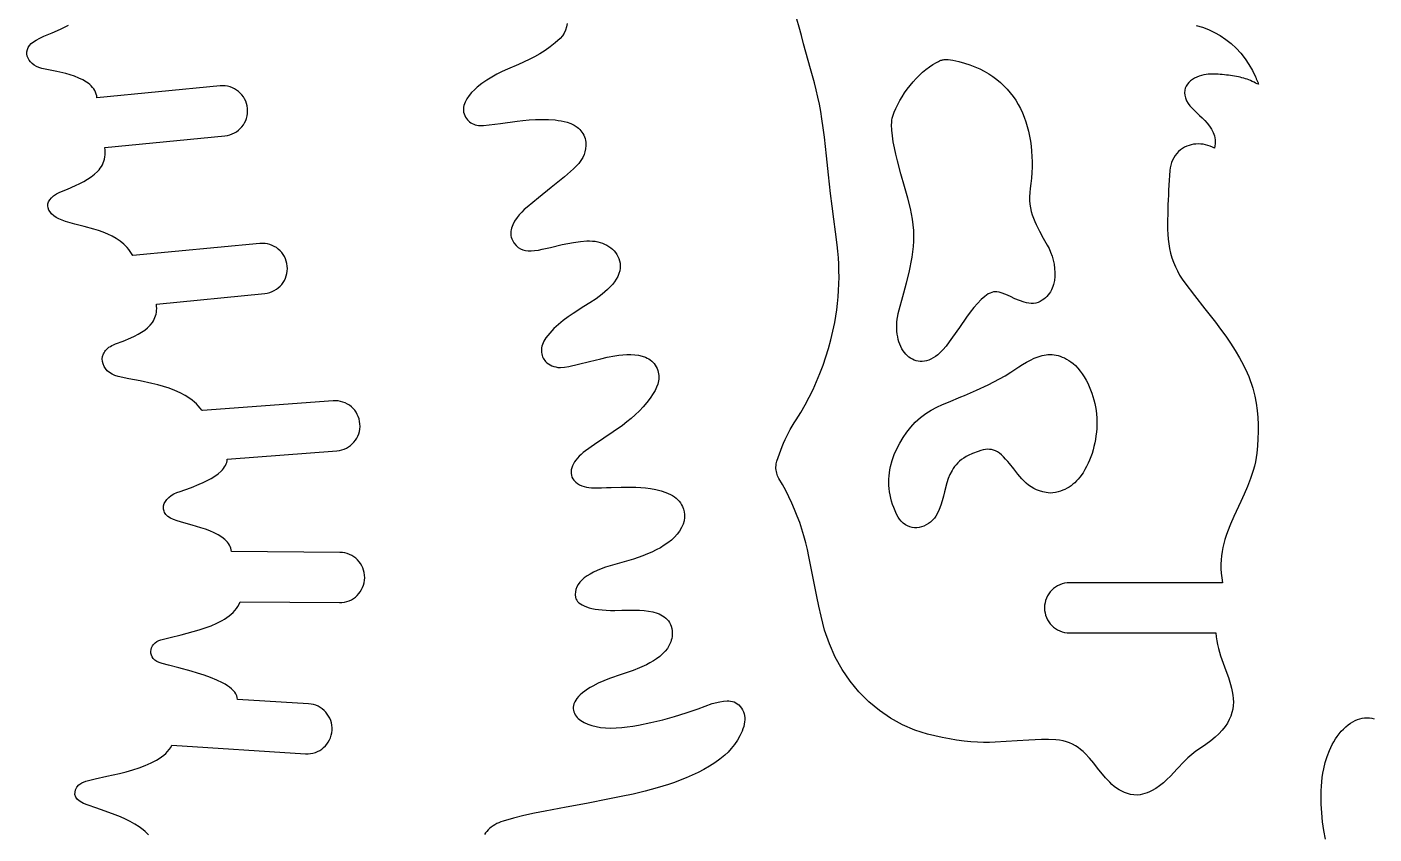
# Model space of a CAD drawing. Extents: x 4 to 246, y 5 to 420.
# Drawn here: x 9.1 to 89.8, y 281.5 to 329.9 of the extents above; entities that cross this region are included whole.
import ezdxf

# ---------------------------------------------------------------- set-up
doc = ezdxf.new("R2010")
doc.units = 0
doc.layers.add('IMPORT_-_TIRANO', color=18, linetype='CONTINUOUS')

msp = doc.modelspace()

# ---------------------------------------------------------------- linework, layer by layer
at = {"layer": 'IMPORT_-_TIRANO'}
for points in [[(41.488, 330.08), (41.456, 329.878), (41.397, 329.687), (41.313, 329.509), (41.204, 329.344), (41.072, 329.194), (40.781, 328.924), (40.481, 328.683), (40.173, 328.467), (39.859, 328.272), (39.541, 328.096), (39.219, 327.933), (38.569, 327.635), (37.923, 327.35), (37.603, 327.203), (37.289, 327.047), (36.98, 326.881), (36.679, 326.698), (36.386, 326.497), (36.104, 326.274), (35.935, 326.121), (35.771, 325.953), (35.619, 325.771), (35.486, 325.58), (35.379, 325.383), (35.338, 325.282), (35.306, 325.182), (35.285, 325.082), (35.275, 324.982), (35.277, 324.883), (35.292, 324.785), (35.322, 324.676), (35.36, 324.575), (35.405, 324.482), (35.457, 324.397), (35.516, 324.32), (35.58, 324.251), (35.651, 324.19), (35.727, 324.137), (35.809, 324.091), (35.895, 324.053), (35.985, 324.023), (36.079, 324.001), (36.177, 323.986), (36.279, 323.978), (36.489, 323.985), (37.492, 324.1), (38.5, 324.231), (38.845, 324.273), (39.213, 324.309), (39.598, 324.335), (39.99, 324.346), (40.383, 324.34), (40.768, 324.311), (40.955, 324.286), (41.137, 324.255), (41.313, 324.216), (41.483, 324.169), (41.702, 324.09), (41.903, 323.993), (42.085, 323.878), (42.168, 323.813), (42.245, 323.742), (42.316, 323.667), (42.38, 323.585), (42.437, 323.498), (42.487, 323.405), (42.53, 323.306), (42.565, 323.201), (42.591, 323.089), (42.61, 322.971), (42.609, 322.77), (42.591, 322.583), (42.557, 322.408), (42.507, 322.245), (42.422, 322.053), (42.313, 321.874), (42.184, 321.705), (42.036, 321.543), (41.874, 321.385), (41.698, 321.229), (41.323, 320.907), (40.54, 320.257), (39.776, 319.645), (39.432, 319.373), (39.09, 319.09), (38.925, 318.942), (38.769, 318.789), (38.623, 318.631), (38.491, 318.465), (38.344, 318.246), (38.233, 318.035), (38.192, 317.933), (38.159, 317.834), (38.135, 317.736), (38.12, 317.641), (38.114, 317.548), (38.116, 317.457), (38.127, 317.368), (38.147, 317.281), (38.174, 317.196), (38.21, 317.114), (38.255, 317.033), (38.307, 316.954), (38.434, 316.799), (38.565, 316.678), (38.702, 316.589), (38.846, 316.527), (39, 316.49), (39.165, 316.473), (39.343, 316.473), (39.538, 316.487), (39.768, 316.517), (40, 316.561), (40.495, 316.679), (41.193, 316.845), (41.532, 316.914), (41.868, 316.971), (42.287, 317.03), (42.661, 317.061), (42.835, 317.064), (43.001, 317.057), (43.163, 317.04), (43.321, 317.01), (43.464, 316.972), (43.603, 316.926), (43.737, 316.87), (43.866, 316.806), (43.988, 316.734), (44.102, 316.654), (44.209, 316.565), (44.307, 316.469), (44.394, 316.365), (44.472, 316.253), (44.537, 316.134), (44.591, 316.007), (44.632, 315.874), (44.658, 315.733), (44.67, 315.586), (44.667, 315.432), (44.642, 315.268), (44.594, 315.104), (44.524, 314.941), (44.434, 314.779), (44.326, 314.619), (44.201, 314.462), (44.063, 314.307), (43.912, 314.156), (43.75, 314.009), (43.58, 313.866), (43.222, 313.597), (42.852, 313.353), (42.484, 313.139), (41.857, 312.725), (41.549, 312.514), (41.251, 312.294), (40.965, 312.062), (40.696, 311.814), (40.568, 311.683), (40.446, 311.546), (40.33, 311.404), (40.221, 311.255), (40.155, 311.154), (40.099, 311.053), (40.051, 310.953), (40.013, 310.854), (39.984, 310.757), (39.964, 310.66), (39.952, 310.566), (39.948, 310.473), (39.953, 310.383), (39.966, 310.296), (39.986, 310.211), (40.015, 310.13), (40.051, 310.052), (40.094, 309.978), (40.145, 309.907), (40.202, 309.841), (40.281, 309.768), (40.369, 309.702), (40.466, 309.643), (40.572, 309.592), (40.687, 309.55), (40.811, 309.516), (40.943, 309.492), (41.083, 309.478), (41.325, 309.503), (41.59, 309.546), (42.179, 309.675), (42.825, 309.837), (43.506, 310.006), (43.897, 310.095), (44.342, 310.181), (44.578, 310.216), (44.818, 310.243), (45.061, 310.26), (45.302, 310.263), (45.539, 310.251), (45.768, 310.221), (45.988, 310.17), (46.194, 310.097), (46.291, 310.051), (46.384, 309.998), (46.472, 309.938), (46.555, 309.871), (46.632, 309.797), (46.703, 309.714), (46.768, 309.624), (46.827, 309.524), (46.878, 309.417), (46.919, 309.311), (46.949, 309.206), (46.97, 309.101), (46.982, 308.997), (46.985, 308.894), (46.979, 308.792), (46.966, 308.691), (46.919, 308.492), (46.848, 308.297), (46.756, 308.106), (46.648, 307.919), (46.462, 307.642), (46.261, 307.378), (46.045, 307.126), (45.816, 306.886), (45.575, 306.657), (45.325, 306.436), (45.066, 306.224), (44.799, 306.018), (44.252, 305.624), (43.694, 305.243), (43.137, 304.868), (42.594, 304.49), (42.459, 304.387), (42.332, 304.28), (42.216, 304.17), (42.111, 304.057), (42.017, 303.942), (41.935, 303.826), (41.865, 303.709), (41.808, 303.593), (41.765, 303.476), (41.736, 303.361), (41.722, 303.247), (41.724, 303.136), (41.742, 303.028), (41.776, 302.924), (41.828, 302.823), (41.898, 302.728), (42.003, 302.62), (42.116, 302.53), (42.239, 302.456), (42.368, 302.396), (42.504, 302.35), (42.646, 302.316), (42.791, 302.292), (42.94, 302.277), (43.243, 302.267), (43.547, 302.277), (43.843, 302.293), (44.122, 302.304), (44.723, 302.316), (45.315, 302.319), (45.608, 302.313), (45.899, 302.3), (46.188, 302.277), (46.475, 302.243), (46.804, 302.185), (47.117, 302.106), (47.409, 302.005), (47.546, 301.946), (47.676, 301.881), (47.799, 301.811), (47.914, 301.734), (48.02, 301.652), (48.118, 301.564), (48.205, 301.47), (48.282, 301.37), (48.349, 301.264), (48.404, 301.151), (48.46, 300.999), (48.501, 300.839), (48.523, 300.67), (48.522, 300.492), (48.495, 300.305), (48.439, 300.109), (48.35, 299.904), (48.224, 299.689), (48.081, 299.497), (47.917, 299.316), (47.732, 299.145), (47.528, 298.984), (47.308, 298.833), (47.074, 298.691), (46.827, 298.558), (46.57, 298.433), (46.303, 298.316), (46.03, 298.207), (45.471, 298.009), (44.907, 297.836), (44.354, 297.685), (44.064, 297.604), (43.789, 297.518), (43.532, 297.426), (43.291, 297.328), (43.069, 297.225), (42.865, 297.115), (42.681, 297), (42.516, 296.88), (42.372, 296.753), (42.249, 296.621), (42.148, 296.484), (42.07, 296.341), (42.015, 296.193), (41.984, 296.039), (41.977, 295.88), (41.996, 295.715), (42.021, 295.629), (42.062, 295.547), (42.119, 295.469), (42.192, 295.395), (42.282, 295.325), (42.388, 295.261), (42.51, 295.201), (42.649, 295.146), (42.804, 295.098), (42.976, 295.055), (43.163, 295.018), (43.367, 294.987), (43.588, 294.963), (43.824, 294.946), (44.078, 294.936), (44.347, 294.934), (44.775, 294.945), (45.281, 294.959), (45.551, 294.959), (45.827, 294.951), (46.102, 294.931), (46.372, 294.897), (46.633, 294.844), (46.879, 294.771), (46.995, 294.725), (47.106, 294.673), (47.21, 294.615), (47.308, 294.549), (47.398, 294.476), (47.481, 294.395), (47.554, 294.305), (47.619, 294.207), (47.674, 294.1), (47.718, 293.983), (47.752, 293.856), (47.774, 293.72), (47.783, 293.598), (47.782, 293.48), (47.774, 293.366), (47.756, 293.255), (47.731, 293.148), (47.698, 293.043), (47.611, 292.845), (47.498, 292.659), (47.362, 292.486), (47.206, 292.325), (47.035, 292.175), (46.849, 292.036), (46.654, 291.907), (46.451, 291.789), (46.244, 291.681), (45.83, 291.492), (45.438, 291.336), (44.734, 291.091), (44.034, 290.85), (43.69, 290.718), (43.353, 290.572), (43.024, 290.405), (42.863, 290.313), (42.704, 290.213), (42.544, 290.103), (42.402, 289.992), (42.278, 289.882), (42.17, 289.773), (42.079, 289.665), (42.004, 289.558), (41.945, 289.452), (41.9, 289.348), (41.87, 289.246), (41.854, 289.146), (41.852, 289.048), (41.863, 288.953), (41.887, 288.86), (41.922, 288.771), (41.97, 288.684), (42.029, 288.601), (42.09, 288.53), (42.159, 288.463), (42.319, 288.337), (42.509, 288.224), (42.724, 288.126), (42.962, 288.043), (43.221, 287.978), (43.498, 287.93), (43.791, 287.902), (44.115, 287.89), (44.437, 287.896), (44.761, 287.918), (45.089, 287.953), (45.425, 288.003), (45.771, 288.064), (46.509, 288.218), (47.214, 288.387), (47.916, 288.581), (48.622, 288.8), (49.336, 289.047), (50.185, 289.356), (50.63, 289.457), (50.853, 289.496), (51.072, 289.515), (51.179, 289.514), (51.285, 289.504), (51.388, 289.483), (51.489, 289.451), (51.587, 289.407), (51.681, 289.349), (51.771, 289.276), (51.858, 289.187), (51.937, 289.084), (52.002, 288.976), (52.052, 288.865), (52.089, 288.75), (52.114, 288.631), (52.127, 288.51), (52.128, 288.386), (52.119, 288.261), (52.098, 288.124), (52.065, 287.985), (52.023, 287.846), (51.971, 287.707), (51.843, 287.432), (51.689, 287.164), (51.514, 286.908), (51.325, 286.669), (51.13, 286.452), (50.934, 286.261), (50.641, 286.03), (50.333, 285.812), (50.013, 285.608), (49.681, 285.416), (49.338, 285.236), (48.985, 285.067), (48.624, 284.909), (48.254, 284.76), (47.915, 284.636), (47.572, 284.518), (46.874, 284.302), (46.165, 284.11), (45.45, 283.938), (44.735, 283.782), (44.027, 283.64), (42.651, 283.38), (41.425, 283.156), (40.166, 282.917), (39.533, 282.786), (38.901, 282.645), (38.275, 282.489), (37.657, 282.318), (37.525, 282.274), (37.398, 282.222), (37.276, 282.163), (37.16, 282.098), (37.05, 282.028), (36.946, 281.952), (36.849, 281.872), (36.76, 281.787), (36.677, 281.699), (36.602, 281.608), (36.536, 281.514)], [(79.162, 329.962), (79.541, 329.857), (79.911, 329.721), (80.271, 329.554), (80.618, 329.358), (80.95, 329.133), (81.266, 328.882), (81.564, 328.604), (81.842, 328.303), (82.098, 327.979), (82.331, 327.635), (82.539, 327.273), (82.722, 326.894), (82.74, 326.853), (82.757, 326.813), (82.774, 326.773), (82.792, 326.732), (82.809, 326.692), (82.826, 326.651), (82.843, 326.611), (82.86, 326.57), (82.877, 326.529), (82.893, 326.489), (82.91, 326.447), (82.831, 326.464), (82.733, 326.518), (82.635, 326.57), (82.535, 326.618), (82.434, 326.663), (82.332, 326.705), (82.228, 326.743), (82.124, 326.779), (82.019, 326.812), (81.913, 326.84), (81.807, 326.866), (81.699, 326.888), (81.58, 326.911), (81.46, 326.932), (81.341, 326.951), (81.22, 326.968), (81.1, 326.984), (80.98, 326.999), (80.859, 327.012), (80.738, 327.024), (80.618, 327.034), (80.497, 327.043), (80.376, 327.05), (80.255, 327.056), (80.131, 327.058), (80.008, 327.055), (79.885, 327.046), (79.762, 327.032), (79.623, 327.006), (79.483, 326.97), (79.343, 326.925), (79.206, 326.871), (79.075, 326.806), (78.95, 326.733), (78.835, 326.649), (78.732, 326.556), (78.643, 326.453), (78.57, 326.34), (78.515, 326.217), (78.482, 326.085), (78.471, 325.942), (78.486, 325.789), (78.528, 325.626), (78.599, 325.453), (78.687, 325.302), (78.798, 325.156), (78.927, 325.012), (79.069, 324.869), (79.379, 324.58), (79.537, 324.43), (79.691, 324.275), (79.838, 324.112), (79.973, 323.939), (80.09, 323.756), (80.187, 323.56), (80.226, 323.457), (80.259, 323.35), (80.284, 323.239), (80.301, 323.124), (80.309, 323.004), (80.308, 322.88), (80.298, 322.751), (80.278, 322.617), (80.143, 322.684), (80.006, 322.741), (79.867, 322.788), (79.726, 322.824), (79.585, 322.851), (79.443, 322.867), (79.301, 322.872), (79.16, 322.867), (79.02, 322.851), (78.881, 322.823), (78.744, 322.784), (78.61, 322.734), (78.479, 322.672), (78.352, 322.599), (78.228, 322.513), (78.109, 322.416), (78.004, 322.302), (77.909, 322.179), (77.826, 322.046), (77.754, 321.905), (77.695, 321.757), (77.648, 321.603), (77.615, 321.446), (77.595, 321.286), (77.573, 320.992), (77.554, 320.698), (77.536, 320.403), (77.52, 320.108), (77.505, 319.814), (77.493, 319.519), (77.482, 319.224), (77.473, 318.929), (77.467, 318.634), (77.462, 318.339), (77.459, 318.044), (77.458, 317.749), (77.465, 317.461), (77.487, 317.174), (77.524, 316.889), (77.576, 316.606), (77.642, 316.327), (77.722, 316.053), (77.816, 315.784), (77.925, 315.521), (78.046, 315.266), (78.181, 315.019), (78.327, 314.78), (78.487, 314.551), (79.072, 313.786), (79.693, 312.999), (80.324, 312.191), (80.635, 311.778), (80.939, 311.359), (81.231, 310.933), (81.509, 310.502), (81.77, 310.063), (82.009, 309.619), (82.224, 309.167), (82.322, 308.938), (82.412, 308.708), (82.494, 308.476), (82.568, 308.242), (82.634, 308.006), (82.691, 307.769), (82.762, 307.338), (82.816, 306.912), (82.855, 306.488), (82.876, 306.065), (82.882, 305.642), (82.871, 305.216), (82.844, 304.787), (82.801, 304.353), (82.763, 304.086), (82.715, 303.826), (82.656, 303.571), (82.59, 303.321), (82.515, 303.075), (82.433, 302.834), (82.253, 302.362), (82.054, 301.902), (81.846, 301.45), (81.426, 300.555), (81.229, 300.106), (81.051, 299.65), (80.97, 299.419), (80.897, 299.185), (80.831, 298.948), (80.775, 298.707), (80.728, 298.462), (80.692, 298.212), (80.668, 297.958), (80.656, 297.698), (80.657, 297.431), (80.673, 297.159), (80.704, 296.88), (80.75, 296.593), (71.589, 296.593), (71.435, 296.586), (71.286, 296.563), (71.142, 296.526), (71.004, 296.475), (70.873, 296.412), (70.749, 296.337), (70.633, 296.25), (70.526, 296.153), (70.429, 296.047), (70.343, 295.931), (70.268, 295.807), (70.204, 295.676), (70.154, 295.538), (70.117, 295.394), (70.094, 295.244), (70.086, 295.091), (70.094, 294.937), (70.117, 294.788), (70.154, 294.644), (70.204, 294.506), (70.268, 294.375), (70.343, 294.251), (70.429, 294.135), (70.526, 294.028), (70.633, 293.931), (70.749, 293.845), (70.873, 293.77), (71.004, 293.706), (71.142, 293.656), (71.286, 293.619), (71.435, 293.596), (71.589, 293.588), (80.344, 293.588), (80.366, 293.353), (80.4, 293.12), (80.446, 292.89), (80.501, 292.663), (80.635, 292.215), (80.788, 291.774), (80.948, 291.341), (81.101, 290.913), (81.234, 290.49), (81.29, 290.28), (81.336, 290.07), (81.37, 289.861), (81.391, 289.652), (81.398, 289.443), (81.389, 289.234), (81.362, 289.026), (81.315, 288.817), (81.247, 288.607), (81.157, 288.397), (81.042, 288.187), (80.902, 287.975), (80.733, 287.763), (80.536, 287.549), (80.308, 287.334), (80.047, 287.118), (79.752, 286.899), (79.422, 286.68), (79.16, 286.499), (78.914, 286.305), (78.681, 286.098), (78.459, 285.884), (78.037, 285.445), (77.626, 285.012), (77.418, 284.806), (77.204, 284.611), (76.982, 284.432), (76.75, 284.27), (76.504, 284.129), (76.375, 284.068), (76.241, 284.013), (76.103, 283.965), (75.96, 283.925), (75.812, 283.892), (75.658, 283.867), (75.446, 283.884), (75.246, 283.917), (75.057, 283.966), (74.88, 284.028), (74.712, 284.104), (74.553, 284.191), (74.402, 284.29), (74.259, 284.398), (74.121, 284.516), (73.99, 284.641), (73.74, 284.91), (73.268, 285.494), (73.033, 285.791), (72.789, 286.082), (72.53, 286.357), (72.392, 286.485), (72.248, 286.607), (72.097, 286.72), (71.937, 286.824), (71.769, 286.917), (71.59, 286.999), (71.401, 287.069), (71.201, 287.125), (70.988, 287.166), (70.761, 287.192), (70.316, 287.201), (69.9, 287.199), (69.14, 287.171), (68.447, 287.125), (67.788, 287.075), (67.13, 287.038), (66.791, 287.029), (66.439, 287.03), (66.071, 287.041), (65.682, 287.066), (65.267, 287.106), (64.824, 287.163), (64.386, 287.237), (63.95, 287.322), (63.515, 287.418), (63.083, 287.525), (62.318, 287.765), (61.577, 288.082), (60.867, 288.473), (60.192, 288.934), (59.559, 289.462), (58.973, 290.053), (58.44, 290.7), (57.963, 291.399), (57.547, 292.144), (57.197, 292.928), (56.914, 293.743), (56.701, 294.585), (56.577, 295.18), (56.455, 295.776), (56.333, 296.372), (56.213, 296.968), (56.093, 297.564), (55.975, 298.161), (55.887, 298.575), (55.787, 298.985), (55.676, 299.392), (55.554, 299.795), (55.42, 300.194), (55.276, 300.588), (55.119, 300.977), (54.953, 301.361), (54.775, 301.738), (54.587, 302.11), (54.389, 302.475), (54.181, 302.833), (54.138, 302.911), (54.1, 302.992), (54.068, 303.076), (54.042, 303.163), (54.023, 303.251), (54.008, 303.341), (54.001, 303.432), (54, 303.523), (54.005, 303.614), (54.017, 303.704), (54.034, 303.793), (54.058, 303.88), (54.128, 304.099), (54.203, 304.316), (54.283, 304.532), (54.369, 304.744), (54.457, 304.955), (54.552, 305.163), (54.65, 305.368), (54.753, 305.571), (54.86, 305.771), (54.972, 305.968), (55.088, 306.162), (55.209, 306.353), (55.482, 306.792), (55.742, 307.242), (55.988, 307.701), (56.22, 308.169), (56.436, 308.646), (56.637, 309.13), (56.824, 309.622), (56.994, 310.12), (57.149, 310.625), (57.288, 311.135), (57.412, 311.65), (57.519, 312.17), (57.586, 312.553), (57.643, 312.939), (57.69, 313.326), (57.727, 313.714), (57.754, 314.104), (57.771, 314.494), (57.777, 314.885), (57.774, 315.275), (57.76, 315.666), (57.736, 316.056), (57.701, 316.444), (57.657, 316.832), (57.559, 317.602), (57.462, 318.372), (57.367, 319.142), (57.273, 319.913), (57.148, 321.03), (57.033, 322.152), (56.908, 323.272), (56.837, 323.83), (56.756, 324.384), (56.681, 324.818), (56.599, 325.249), (56.509, 325.68), (56.412, 326.108), (56.307, 326.534), (56.195, 326.958), (56.076, 327.379), (55.932, 327.872), (55.792, 328.367), (55.654, 328.863), (55.52, 329.359), (55.388, 329.857), (55.259, 330.355)], [(16.404, 281.489), (16.31, 281.591), (16.208, 281.69), (16.099, 281.786), (15.86, 281.966), (15.599, 282.134), (15.32, 282.289), (15.027, 282.433), (14.727, 282.566), (14.423, 282.689), (13.823, 282.91), (13.268, 283.101), (12.795, 283.269), (12.529, 283.371), (12.317, 283.483), (12.158, 283.608), (12.055, 283.752), (12.006, 283.918), (12.032, 284.193), (12.111, 284.356), (12.24, 284.495), (12.421, 284.613), (12.654, 284.715), (13.223, 284.85), (13.915, 284.999), (14.679, 285.174), (15.072, 285.275), (15.465, 285.387), (15.85, 285.511), (16.222, 285.65), (16.574, 285.804), (16.74, 285.887), (16.9, 285.975), (17.051, 286.067), (17.193, 286.164), (17.325, 286.267), (17.447, 286.374), (17.558, 286.487), (17.656, 286.606), (17.742, 286.73), (17.814, 286.86), (25.817, 286.346), (25.971, 286.344), (26.121, 286.358), (26.267, 286.386), (26.408, 286.428), (26.543, 286.483), (26.671, 286.551), (26.792, 286.63), (26.904, 286.72), (27.008, 286.821), (27.101, 286.931), (27.184, 287.05), (27.255, 287.177), (27.314, 287.312), (27.36, 287.453), (27.392, 287.601), (27.409, 287.754), (27.41, 287.908), (27.397, 288.058), (27.369, 288.204), (27.327, 288.345), (27.272, 288.48), (27.204, 288.608), (27.125, 288.729), (27.034, 288.841), (26.934, 288.944), (26.824, 289.038), (26.705, 289.121), (26.577, 289.192), (26.443, 289.251), (26.301, 289.296), (26.154, 289.328), (26.001, 289.345), (21.741, 289.605), (21.731, 289.717), (21.7, 289.827), (21.649, 289.933), (21.58, 290.037), (21.493, 290.138), (21.39, 290.236), (21.272, 290.331), (21.141, 290.423), (20.997, 290.512), (20.842, 290.598), (20.504, 290.762), (20.137, 290.914), (19.752, 291.055), (19.358, 291.183), (18.966, 291.3), (18.228, 291.499), (17.62, 291.65), (17.222, 291.754), (17.055, 291.807), (16.913, 291.875), (16.795, 291.956), (16.702, 292.048), (16.632, 292.149), (16.584, 292.256), (16.557, 292.367), (16.552, 292.48), (16.566, 292.592), (16.599, 292.701), (16.651, 292.805), (16.72, 292.902), (16.806, 292.989), (16.907, 293.064), (17.024, 293.124), (17.156, 293.168), (17.713, 293.318), (18.372, 293.478), (19.087, 293.664), (19.451, 293.771), (19.812, 293.888), (20.164, 294.02), (20.502, 294.165), (20.82, 294.328), (20.969, 294.416), (21.111, 294.509), (21.245, 294.606), (21.371, 294.709), (21.488, 294.818), (21.594, 294.932), (21.689, 295.052), (21.773, 295.177), (21.845, 295.31), (21.904, 295.448), (27.849, 295.401), (28.002, 295.408), (28.152, 295.43), (28.296, 295.466), (28.434, 295.515), (28.566, 295.577), (28.691, 295.652), (28.807, 295.738), (28.914, 295.834), (29.012, 295.94), (29.099, 296.055), (29.176, 296.178), (29.24, 296.309), (29.291, 296.447), (29.33, 296.59), (29.354, 296.739), (29.362, 296.893), (29.356, 297.047), (29.334, 297.196), (29.298, 297.34), (29.249, 297.479), (29.186, 297.611), (29.112, 297.735), (29.026, 297.851), (28.93, 297.959), (28.824, 298.057), (28.709, 298.144), (28.586, 298.22), (28.455, 298.284), (28.317, 298.336), (28.174, 298.374), (28.025, 298.398), (27.871, 298.407), (21.376, 298.46), (21.368, 298.564), (21.347, 298.663), (21.314, 298.759), (21.269, 298.851), (21.214, 298.939), (21.149, 299.024), (21.074, 299.105), (20.991, 299.183), (20.8, 299.328), (20.583, 299.461), (20.345, 299.583), (20.091, 299.694), (19.826, 299.795), (19.556, 299.886), (19.024, 300.046), (18.537, 300.179), (18.139, 300.291), (17.912, 300.371), (17.723, 300.464), (17.571, 300.569), (17.509, 300.625), (17.455, 300.684), (17.41, 300.744), (17.373, 300.806), (17.345, 300.869), (17.324, 300.934), (17.312, 300.999), (17.307, 301.065), (17.319, 301.198), (17.36, 301.33), (17.427, 301.459), (17.52, 301.584), (17.637, 301.701), (17.777, 301.81), (17.937, 301.908), (18.117, 301.992), (18.316, 302.062), (18.597, 302.162), (18.99, 302.304), (19.45, 302.488), (19.691, 302.596), (19.93, 302.713), (20.163, 302.84), (20.384, 302.977), (20.586, 303.123), (20.765, 303.278), (20.843, 303.36), (20.913, 303.443), (20.975, 303.529), (21.027, 303.617), (21.068, 303.708), (21.098, 303.8), (21.117, 303.895), (21.123, 303.992), (27.694, 304.493), (27.846, 304.512), (27.993, 304.546), (28.134, 304.594), (28.268, 304.654), (28.394, 304.727), (28.512, 304.811), (28.621, 304.906), (28.72, 305.01), (28.809, 305.124), (28.887, 305.246), (28.953, 305.375), (29.006, 305.51), (29.046, 305.652), (29.073, 305.798), (29.084, 305.948), (29.081, 306.102), (29.062, 306.255), (29.028, 306.402), (28.98, 306.543), (28.92, 306.677), (28.847, 306.803), (28.763, 306.921), (28.668, 307.03), (28.564, 307.129), (28.45, 307.218), (28.328, 307.296), (28.199, 307.361), (28.064, 307.415), (27.922, 307.455), (27.776, 307.481), (27.626, 307.493), (27.472, 307.489), (19.642, 306.909), (19.603, 306.923), (19.503, 307.057), (19.395, 307.184), (19.28, 307.304), (19.159, 307.417), (19.031, 307.524), (18.897, 307.624), (18.614, 307.808), (18.311, 307.97), (17.992, 308.112), (17.661, 308.237), (17.319, 308.347), (16.971, 308.444), (16.618, 308.531), (15.915, 308.68), (15.233, 308.812), (14.597, 308.945), (14.405, 309.003), (14.232, 309.081), (14.079, 309.178), (13.947, 309.291), (13.838, 309.417), (13.752, 309.553), (13.69, 309.696), (13.654, 309.845), (13.645, 309.996), (13.664, 310.146), (13.713, 310.294), (13.748, 310.366), (13.791, 310.436), (13.842, 310.504), (13.901, 310.569), (13.968, 310.632), (14.043, 310.692), (14.127, 310.748), (14.219, 310.801), (14.32, 310.849), (14.429, 310.893), (14.893, 311.065), (15.354, 311.254), (15.578, 311.358), (15.793, 311.47), (15.997, 311.59), (16.187, 311.721), (16.361, 311.864), (16.515, 312.019), (16.647, 312.188), (16.704, 312.278), (16.755, 312.372), (16.799, 312.47), (16.835, 312.572), (16.864, 312.678), (16.885, 312.789), (16.898, 312.905), (16.903, 313.025), (16.899, 313.151), (16.885, 313.281), (23.375, 313.921), (23.527, 313.943), (23.673, 313.98), (23.813, 314.031), (23.946, 314.094), (24.071, 314.17), (24.187, 314.257), (24.294, 314.354), (24.391, 314.46), (24.477, 314.576), (24.552, 314.699), (24.615, 314.83), (24.666, 314.966), (24.703, 315.109), (24.726, 315.255), (24.734, 315.406), (24.727, 315.56), (24.705, 315.712), (24.668, 315.858), (24.617, 315.998), (24.554, 316.131), (24.478, 316.255), (24.392, 316.371), (24.295, 316.478), (24.188, 316.575), (24.072, 316.662), (23.949, 316.737), (23.819, 316.8), (23.682, 316.85), (23.54, 316.887), (23.393, 316.91), (23.242, 316.919), (23.088, 316.912), (15.477, 316.183), (15.4, 316.313), (15.318, 316.436), (15.23, 316.552), (15.137, 316.662), (14.936, 316.864), (14.717, 317.044), (14.482, 317.203), (14.234, 317.344), (13.974, 317.469), (13.704, 317.581), (13.426, 317.68), (13.143, 317.77), (12.568, 317.931), (11.995, 318.078), (11.441, 318.23), (11.233, 318.301), (11.045, 318.383), (10.879, 318.475), (10.734, 318.575), (10.612, 318.683), (10.514, 318.798), (10.442, 318.916), (10.396, 319.039), (10.377, 319.163), (10.386, 319.288), (10.425, 319.412), (10.494, 319.534), (10.595, 319.653), (10.729, 319.767), (10.896, 319.875), (11.097, 319.976), (11.56, 320.173), (12.05, 320.385), (12.295, 320.5), (12.535, 320.623), (12.766, 320.756), (12.984, 320.901), (13.186, 321.059), (13.367, 321.231), (13.448, 321.323), (13.523, 321.419), (13.59, 321.52), (13.65, 321.626), (13.702, 321.736), (13.746, 321.851), (13.78, 321.971), (13.805, 322.097), (13.82, 322.228), (13.824, 322.366), (13.817, 322.509), (13.799, 322.658), (20.995, 323.358), (21.147, 323.381), (21.294, 323.418), (21.433, 323.469), (21.566, 323.532), (21.69, 323.608), (21.806, 323.695), (21.913, 323.792), (22.01, 323.899), (22.096, 324.015), (22.171, 324.138), (22.234, 324.269), (22.284, 324.406), (22.321, 324.548), (22.344, 324.695), (22.352, 324.845), (22.345, 324.999), (22.322, 325.151), (22.285, 325.297), (22.234, 325.437), (22.171, 325.57), (22.095, 325.694), (22.008, 325.81), (21.911, 325.917), (21.804, 326.014), (21.689, 326.1), (21.565, 326.175), (21.435, 326.238), (21.298, 326.288), (21.155, 326.325), (21.009, 326.348), (20.858, 326.356), (20.704, 326.349), (13.328, 325.631), (13.311, 325.75), (13.281, 325.863), (13.241, 325.971), (13.19, 326.072), (13.13, 326.169), (13.06, 326.26), (12.981, 326.346), (12.895, 326.427), (12.801, 326.503), (12.701, 326.575), (12.482, 326.707), (12.244, 326.822), (11.99, 326.923), (11.727, 327.012), (11.459, 327.089), (10.926, 327.216), (10.432, 327.315), (10.015, 327.4), (9.85, 327.447), (9.699, 327.511), (9.563, 327.59), (9.444, 327.681), (9.342, 327.783), (9.259, 327.895), (9.195, 328.014), (9.153, 328.138), (9.132, 328.265), (9.133, 328.394), (9.159, 328.523), (9.21, 328.65), (9.286, 328.772), (9.39, 328.889), (9.522, 328.997), (9.683, 329.096), (9.913, 329.211), (10.152, 329.32), (10.649, 329.532), (11.147, 329.748), (11.39, 329.863), (11.623, 329.987)], [(86.917, 281.237), (86.822, 281.757), (86.746, 282.282), (86.69, 282.81), (86.658, 283.34), (86.652, 283.871), (86.659, 284.135), (86.674, 284.4), (86.697, 284.664), (86.728, 284.927), (86.767, 285.189), (86.816, 285.449), (86.902, 285.817), (87.014, 286.185), (87.152, 286.547), (87.232, 286.725), (87.318, 286.899), (87.412, 287.068), (87.512, 287.234), (87.621, 287.393), (87.736, 287.546), (87.859, 287.693), (87.991, 287.832), (88.129, 287.963), (88.276, 288.084), (88.414, 288.183), (88.552, 288.268), (88.692, 288.339), (88.833, 288.397), (88.975, 288.442), (89.118, 288.474), (89.262, 288.493), (89.406, 288.5), (89.55, 288.495), (89.695, 288.477), (89.839, 288.448)]]:
    msp.add_lwpolyline(points, dxfattribs=at)
for points in [[(69.7, 313.378), (69.562, 313.337), (69.42, 313.312), (69.28, 313.314), (69.141, 313.329), (69.003, 313.355), (68.865, 313.392), (68.591, 313.489), (68.318, 313.606), (68.045, 313.73), (67.773, 313.849), (67.499, 313.949), (67.361, 313.987), (67.223, 314.017), (67.134, 314.022), (67.031, 314.009), (66.927, 313.982), (66.822, 313.941), (66.717, 313.886), (66.61, 313.819), (66.503, 313.74), (66.287, 313.551), (66.07, 313.326), (65.852, 313.071), (65.634, 312.793), (65.418, 312.499), (64.991, 311.888), (64.579, 311.291), (64.381, 311.015), (64.188, 310.762), (64.003, 310.539), (63.825, 310.354), (63.689, 310.238), (63.552, 310.138), (63.417, 310.053), (63.282, 309.984), (63.149, 309.929), (63.017, 309.889), (62.888, 309.862), (62.761, 309.849), (62.636, 309.85), (62.515, 309.863), (62.397, 309.888), (62.283, 309.926), (62.173, 309.975), (62.067, 310.035), (61.966, 310.106), (61.87, 310.187), (61.779, 310.278), (61.694, 310.379), (61.616, 310.489), (61.543, 310.608), (61.478, 310.736), (61.419, 310.871), (61.368, 311.014), (61.325, 311.164), (61.29, 311.321), (61.263, 311.484), (61.245, 311.654), (61.237, 311.829), (61.237, 312.009), (61.248, 312.194), (61.269, 312.384), (61.3, 312.578), (61.329, 312.715), (61.659, 313.954), (61.823, 314.564), (61.974, 315.173), (62.042, 315.48), (62.102, 315.787), (62.155, 316.097), (62.198, 316.41), (62.23, 316.725), (62.251, 317.045), (62.259, 317.369), (62.253, 317.697), (62.225, 318.03), (62.183, 318.36), (62.127, 318.687), (62.057, 319.012), (61.897, 319.619), (61.696, 320.32), (61.479, 321.08), (61.27, 321.864), (61.175, 322.254), (61.092, 322.637), (61.023, 323.008), (60.971, 323.363), (60.939, 323.698), (60.93, 324.008), (60.935, 324.152), (60.947, 324.289), (60.966, 324.417), (60.993, 324.536), (61.081, 324.767), (61.181, 325), (61.295, 325.235), (61.422, 325.469), (61.559, 325.701), (61.708, 325.93), (61.866, 326.155), (62.033, 326.373), (62.209, 326.585), (62.393, 326.788), (62.583, 326.981), (62.779, 327.163), (62.981, 327.332), (63.187, 327.487), (63.397, 327.627), (63.61, 327.75), (63.742, 327.82), (63.787, 327.843), (63.833, 327.863), (63.879, 327.881), (63.927, 327.897), (63.975, 327.909), (64.023, 327.92), (64.072, 327.928), (64.121, 327.934), (64.171, 327.936), (64.221, 327.937), (64.27, 327.935), (64.319, 327.93), (64.603, 327.888), (64.952, 327.81), (65.286, 327.72), (65.606, 327.616), (65.911, 327.5), (66.202, 327.371), (66.479, 327.23), (66.742, 327.078), (66.991, 326.915), (67.227, 326.741), (67.449, 326.556), (67.657, 326.361), (67.853, 326.156), (68.036, 325.942), (68.205, 325.718), (68.363, 325.486), (68.508, 325.244), (68.64, 324.995), (68.761, 324.738), (68.869, 324.473), (68.966, 324.201), (69.051, 323.922), (69.125, 323.637), (69.188, 323.345), (69.239, 323.047), (69.28, 322.744), (69.31, 322.436), (69.329, 322.123), (69.338, 321.805), (69.337, 321.483), (69.326, 321.157), (69.304, 320.828), (69.273, 320.495), (69.236, 320.21), (69.203, 319.955), (69.189, 319.713), (69.191, 319.481), (69.209, 319.258), (69.242, 319.044), (69.289, 318.835), (69.347, 318.632), (69.418, 318.433), (69.498, 318.236), (69.587, 318.04), (69.789, 317.645), (70.015, 317.238), (70.254, 316.807), (70.359, 316.602), (70.454, 316.383), (70.536, 316.153), (70.605, 315.914), (70.658, 315.669), (70.693, 315.422), (70.709, 315.174), (70.705, 314.929), (70.677, 314.688), (70.625, 314.456), (70.59, 314.343), (70.547, 314.234), (70.497, 314.128), (70.441, 314.025), (70.376, 313.927), (70.305, 313.833), (70.225, 313.743), (70.137, 313.659), (70.041, 313.58), (69.936, 313.507), (69.822, 313.439)], [(68.067, 309.198), (68.542, 309.516), (68.776, 309.665), (69.009, 309.804), (69.242, 309.931), (69.474, 310.041), (69.706, 310.131), (69.94, 310.2), (70.176, 310.244), (70.295, 310.256), (70.415, 310.26), (70.535, 310.257), (70.656, 310.245), (70.778, 310.225), (70.902, 310.196), (71.026, 310.158), (71.151, 310.11), (71.278, 310.053), (71.406, 309.985), (71.536, 309.906), (71.667, 309.816), (71.8, 309.715), (71.934, 309.602), (72.08, 309.44), (72.217, 309.272), (72.344, 309.098), (72.463, 308.919), (72.572, 308.734), (72.673, 308.545), (72.766, 308.352), (72.849, 308.154), (72.924, 307.953), (72.99, 307.749), (73.048, 307.542), (73.098, 307.332), (73.138, 307.12), (73.171, 306.907), (73.195, 306.692), (73.211, 306.476), (73.219, 306.259), (73.219, 306.042), (73.211, 305.826), (73.195, 305.609), (73.17, 305.394), (73.138, 305.18), (73.098, 304.967), (73.05, 304.756), (72.995, 304.548), (72.932, 304.342), (72.861, 304.139), (72.783, 303.94), (72.697, 303.745), (72.604, 303.553), (72.503, 303.366), (72.396, 303.184), (72.206, 302.919), (72.108, 302.799), (72.006, 302.687), (71.901, 302.584), (71.792, 302.488), (71.68, 302.4), (71.562, 302.32), (71.44, 302.248), (71.313, 302.184), (71.18, 302.128), (71.042, 302.08), (70.897, 302.039), (70.745, 302.006), (70.587, 301.98), (70.421, 301.962), (70.191, 301.989), (69.98, 302.031), (69.785, 302.088), (69.604, 302.158), (69.437, 302.241), (69.28, 302.336), (69.134, 302.441), (68.995, 302.557), (68.863, 302.681), (68.736, 302.814), (68.49, 303.101), (68.244, 303.41), (67.985, 303.734), (67.89, 303.847), (67.756, 304), (67.628, 304.134), (67.505, 304.249), (67.386, 304.346), (67.269, 304.425), (67.153, 304.488), (67.038, 304.534), (66.92, 304.565), (66.8, 304.581), (66.676, 304.583), (66.546, 304.571), (66.409, 304.546), (66.265, 304.509), (66.111, 304.46), (65.77, 304.329), (65.727, 304.31), (65.555, 304.232), (65.398, 304.148), (65.253, 304.059), (65.121, 303.965), (65.001, 303.868), (64.892, 303.766), (64.792, 303.66), (64.703, 303.551), (64.622, 303.438), (64.549, 303.322), (64.424, 303.081), (64.323, 302.831), (64.239, 302.573), (64.101, 302.042), (64.035, 301.772), (63.962, 301.502), (63.878, 301.234), (63.777, 300.971), (63.652, 300.712), (63.579, 300.586), (63.497, 300.462), (63.382, 300.338), (63.26, 300.228), (63.133, 300.132), (63, 300.051), (62.864, 299.986), (62.725, 299.936), (62.584, 299.902), (62.442, 299.886), (62.3, 299.886), (62.16, 299.904), (62.021, 299.94), (61.885, 299.995), (61.753, 300.068), (61.626, 300.161), (61.505, 300.273), (61.39, 300.406), (61.321, 300.515), (61.221, 300.706), (61.131, 300.897), (61.051, 301.089), (60.982, 301.28), (60.922, 301.472), (60.872, 301.663), (60.832, 301.855), (60.8, 302.045), (60.778, 302.236), (60.765, 302.425), (60.761, 302.614), (60.765, 302.803), (60.778, 302.99), (60.799, 303.176), (60.828, 303.361), (60.864, 303.545), (60.96, 303.908), (61.084, 304.264), (61.236, 304.613), (61.413, 304.953), (61.615, 305.285), (61.839, 305.605), (62.084, 305.915), (62.348, 306.213), (62.502, 306.354), (62.658, 306.485), (62.816, 306.607), (62.976, 306.72), (63.301, 306.923), (63.636, 307.102), (63.98, 307.264), (64.335, 307.416), (65.078, 307.717), (65.297, 307.808), (66.012, 308.117), (66.713, 308.443), (67.058, 308.616), (67.399, 308.798), (67.736, 308.992)]]:
    msp.add_lwpolyline(points, close=True, dxfattribs=at)

doc.saveas('drawing.dxf')
